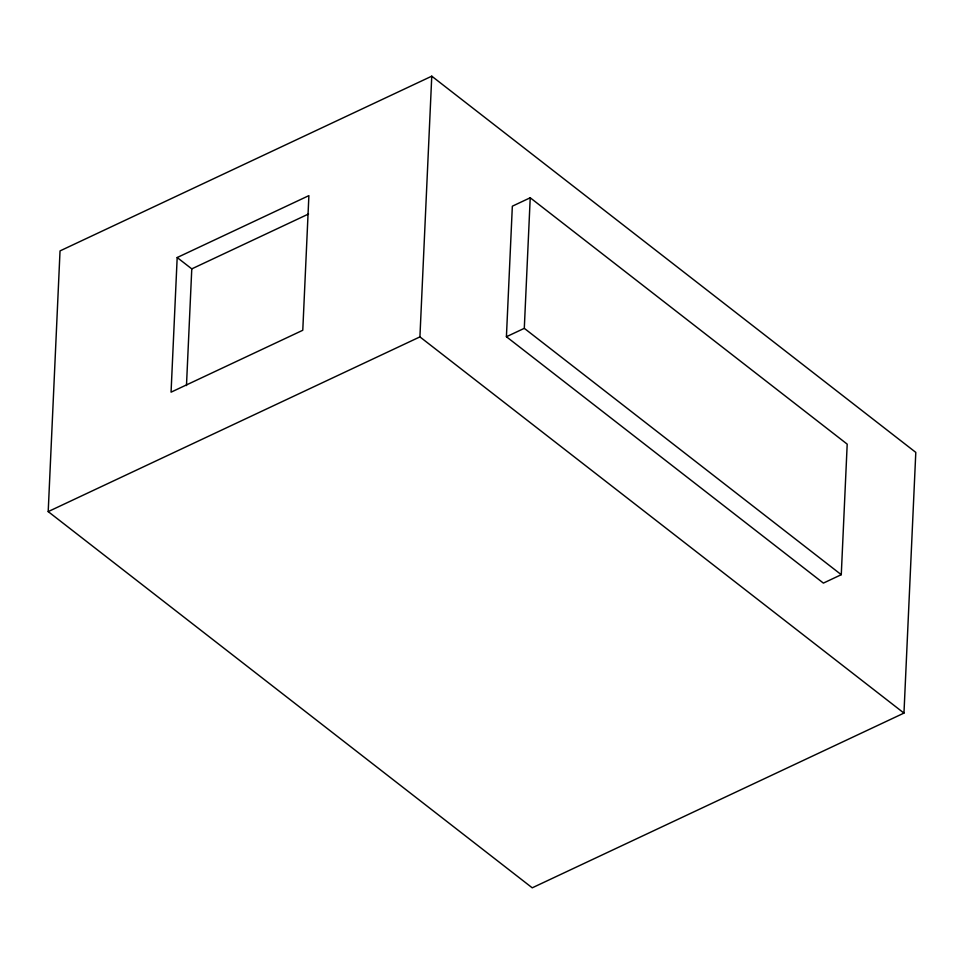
<?xml version="1.0" encoding="UTF-8"?>
<svg xmlns="http://www.w3.org/2000/svg" width="964" height="964" viewBox="0 0 964 964"><rect width="100%" height="100%" fill="white"/><g stroke="black" fill="none" stroke-linecap="round" stroke-linejoin="round"><path stroke-width="1.45" d="M48.2 511.607L60.033 250.905L431.764 76.18L915.8 452.393L903.967 713.095L532.236 887.82L48.2 511.607L419.918 336.894L431.764 76.18M177.183 257.533L171.062 392.167L302.78 330.266L308.89 195.632L177.183 257.533L191.776 268.872L186.474 385.564M506.413 336.737L512.342 206.188L530.224 197.777L847.199 444.139L841.271 574.689L823.389 583.1L506.413 336.737L524.296 328.338L530.224 197.777M191.776 268.872L308.552 213.996M524.296 328.338L841.271 574.689M419.918 336.894L903.967 713.095"/></g></svg>
